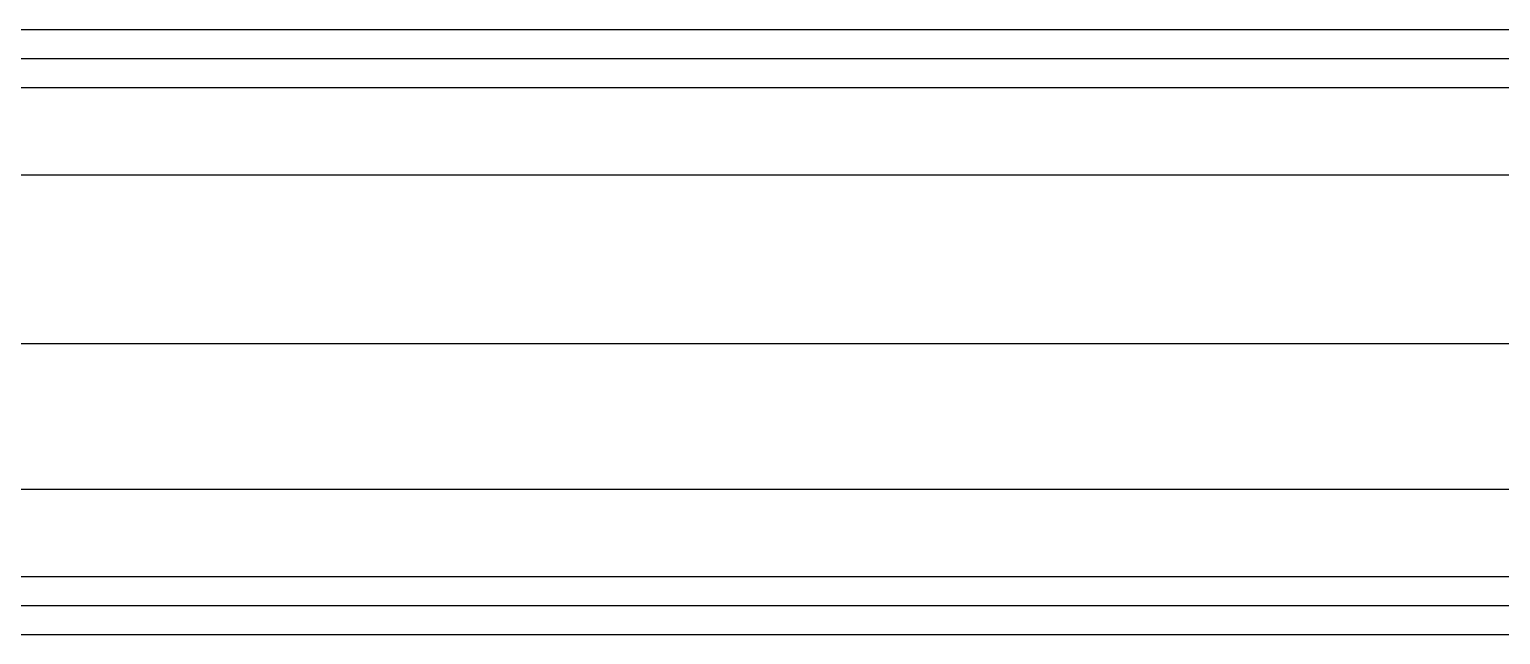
# Model space of a CAD drawing. Header units: millimetres. Extents: x 16974795 to 16999425, y -19668830 to -19651550.
# Drawn here: x 16992867 to 16993373, y -19660162 to -19659954 of the extents above; entities that cross this region are included whole.
import ezdxf

# ---------------------------------------------------------------- set-up
doc = ezdxf.new("R2010")
doc.units = ezdxf.units.MM
doc.header["$LTSCALE"] = 1200
doc.header["$MEASUREMENT"] = 0
doc.layers.add('가이드레일', color=4, linetype='CONTINUOUS')

msp = doc.modelspace()

# ---------------------------------------------------------------- linework, layer by layer
at = {"layer": '가이드레일', "color": 8}
for p, q in [((16986215.06615, -19659953.99618), (16993820.26836, -19659953.99618)), ((16986215.06615, -19659963.99618), (16993820.26836, -19659963.99618)), ((16986215.06615, -19659973.99618), (16993820.26836, -19659973.99618)), ((16986215.06615, -19660003.99618), (16993820.26836, -19660003.99618)), ((16986215.06615, -19660061.99618), (16993820.26836, -19660061.99618)), ((16986215.06615, -19660111.99618), (16993820.26836, -19660111.99618)), ((16986215.06615, -19660141.99618), (16993820.26836, -19660141.99618)), ((16986215.06615, -19660151.99618), (16993820.26836, -19660151.99618)), ((16986215.06615, -19660161.99618), (16993820.26836, -19660161.99618))]:
    msp.add_line(p, q, dxfattribs=at)

doc.saveas('drawing.dxf')
